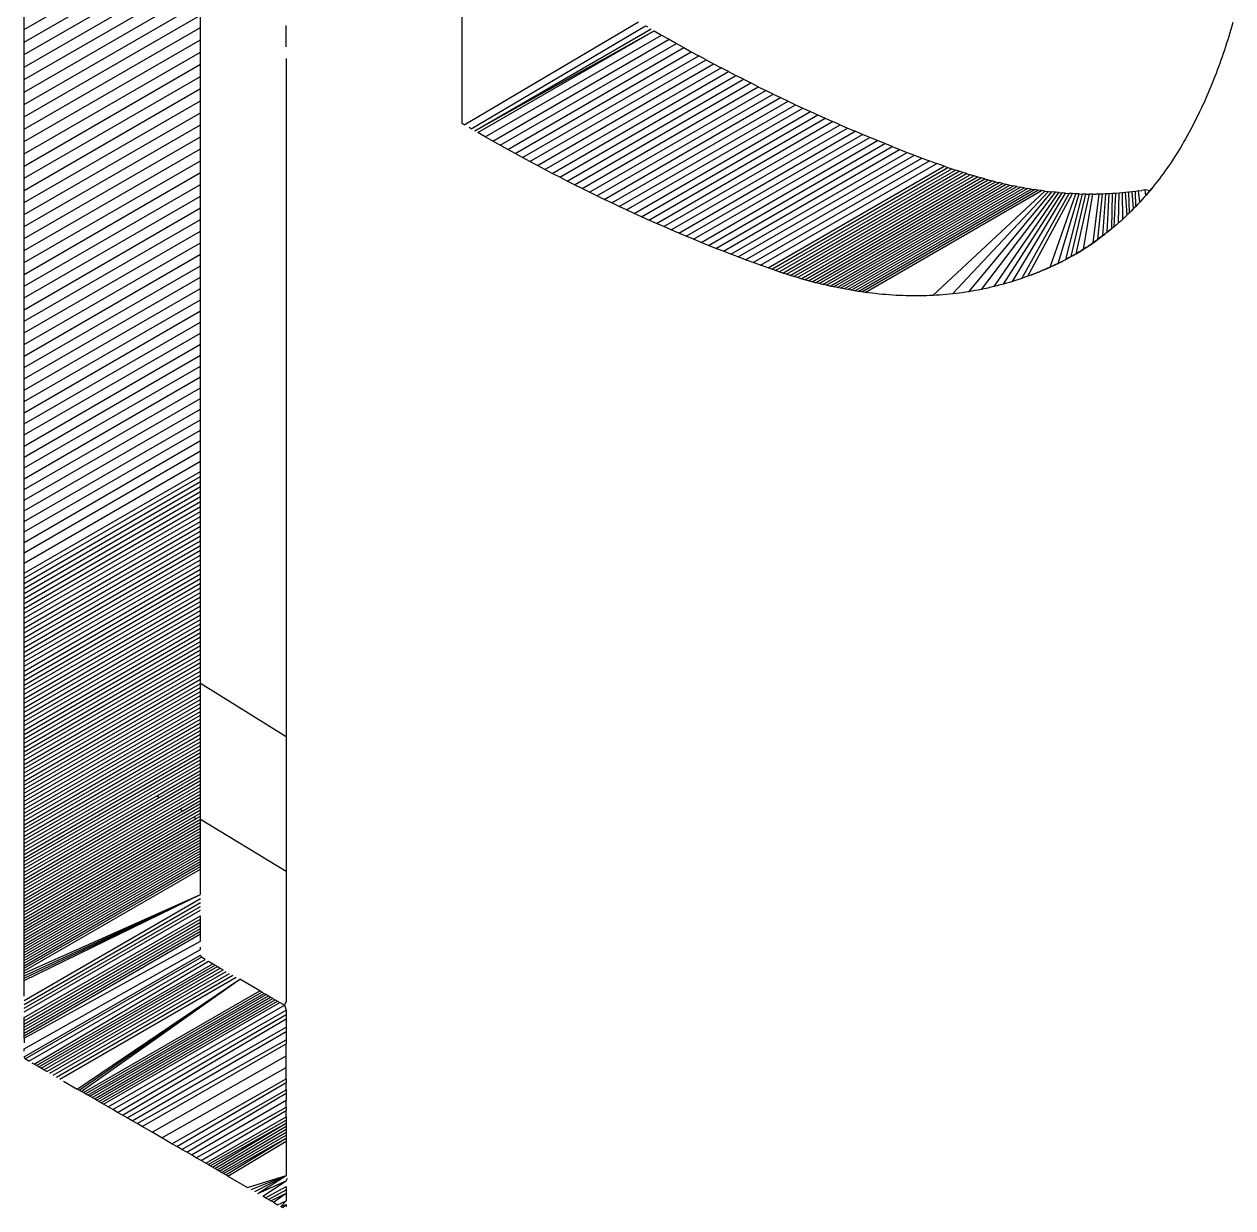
# Model space of a CAD drawing. Header units: millimetres. Extents: x 153 to 4750, y 92 to 3343.
# Drawn here: x 3663.98 to 3678.52, y 2594.38 to 2608.62 of the extents above; entities that cross this region are included whole.
import ezdxf

# ---------------------------------------------------------------- set-up
doc = ezdxf.new("R2010")
doc.units = ezdxf.units.MM

msp = doc.modelspace()

# ---------------------------------------------------------------- linework, layer by layer
for p, q in [((3669.249, 2607.427), (3669.249, 2610.806)), ((3663.976, 2608.559), (3666.098, 2609.784)), ((3663.976, 2608.408), (3666.098, 2609.633)), ((3663.976, 2608.257), (3666.098, 2609.482)), ((3663.976, 2608.107), (3666.098, 2609.332)), ((3663.976, 2607.957), (3666.098, 2609.181)), ((3663.976, 2607.807), (3666.098, 2609.032)), ((3663.976, 2607.657), (3666.098, 2608.882)), ((3663.976, 2607.508), (3666.098, 2608.733)), ((3663.976, 2608.559), (3663.976, 2608.711)), ((3666.098, 2608.585), (3666.098, 2608.733)), ((3663.976, 2607.36), (3666.098, 2608.585)), ((3663.976, 2608.408), (3663.976, 2608.559)), ((3666.098, 2608.436), (3666.098, 2608.585)), ((3667.128, 2608.353), (3667.128, 2608.609)), ((3669.272, 2607.414), (3671.37, 2608.652)), ((3669.357, 2607.365), (3671.454, 2608.604)), ((3669.398, 2607.341), (3671.52, 2608.566)), ((3669.398, 2607.341), (3671.558, 2608.544)), ((3669.436, 2607.319), (3671.558, 2608.544)), ((3671.454, 2608.604), (3671.478, 2608.59)), ((3671.558, 2608.544), (3671.647, 2608.492)), ((3678.498, 2608.559), (3678.485, 2608.518)), ((3678.51, 2608.601), (3678.498, 2608.559)), ((3678.522, 2608.643), (3678.51, 2608.601)), ((3663.976, 2607.212), (3666.098, 2608.436)), ((3663.976, 2608.257), (3663.976, 2608.408)), ((3666.098, 2608.289), (3666.098, 2608.436)), ((3669.526, 2607.268), (3671.647, 2608.492)), ((3669.615, 2607.217), (3671.737, 2608.442)), ((3671.647, 2608.492), (3671.737, 2608.442)), ((3671.737, 2608.442), (3671.826, 2608.391)), ((3678.447, 2608.394), (3678.434, 2608.353)), ((3678.46, 2608.435), (3678.447, 2608.394)), ((3678.473, 2608.476), (3678.46, 2608.435)), ((3678.485, 2608.518), (3678.473, 2608.476)), ((3663.976, 2607.064), (3666.098, 2608.289)), ((3663.976, 2608.107), (3663.976, 2608.257)), ((3666.098, 2608.141), (3666.098, 2608.289)), ((3669.705, 2607.167), (3671.826, 2608.391)), ((3669.795, 2607.117), (3671.916, 2608.342)), ((3669.884, 2607.067), (3672.005, 2608.292)), ((3671.826, 2608.391), (3671.916, 2608.342)), ((3671.916, 2608.342), (3672.005, 2608.292)), ((3672.005, 2608.292), (3672.095, 2608.243)), ((3678.407, 2608.272), (3678.393, 2608.232)), ((3678.42, 2608.313), (3678.407, 2608.272)), ((3678.434, 2608.353), (3678.42, 2608.313)), ((3663.976, 2606.917), (3666.098, 2608.141)), ((3663.976, 2607.957), (3663.976, 2608.107)), ((3666.098, 2607.994), (3666.098, 2608.141)), ((3667.128, 2608.212), (3667.128, 2600.048)), ((3669.974, 2607.019), (3672.095, 2608.243)), ((3670.063, 2606.97), (3672.184, 2608.195)), ((3670.153, 2606.923), (3672.274, 2608.147)), ((3672.184, 2608.195), (3672.095, 2608.243)), ((3672.184, 2608.195), (3672.274, 2608.147)), ((3672.274, 2608.147), (3672.363, 2608.1)), ((3678.35, 2608.111), (3678.335, 2608.072)), ((3678.364, 2608.151), (3678.35, 2608.111)), ((3678.379, 2608.191), (3678.364, 2608.151)), ((3678.393, 2608.232), (3678.379, 2608.191)), ((3663.976, 2606.77), (3666.098, 2607.994)), ((3663.976, 2607.807), (3663.976, 2607.957)), ((3666.098, 2607.848), (3666.098, 2607.994)), ((3670.242, 2606.875), (3672.363, 2608.1)), ((3670.332, 2606.828), (3672.453, 2608.053)), ((3670.421, 2606.782), (3672.542, 2608.007)), ((3670.511, 2606.736), (3672.632, 2607.961)), ((3672.453, 2608.053), (3672.363, 2608.1)), ((3672.453, 2608.053), (3672.542, 2608.007)), ((3672.632, 2607.961), (3672.542, 2608.007)), ((3672.632, 2607.961), (3672.722, 2607.916)), ((3678.305, 2607.993), (3678.289, 2607.953)), ((3678.32, 2608.032), (3678.305, 2607.993)), ((3678.335, 2608.072), (3678.32, 2608.032)), ((3663.976, 2606.623), (3666.098, 2607.848)), ((3666.098, 2607.702), (3666.098, 2607.848)), ((3670.6, 2606.691), (3672.722, 2607.916)), ((3670.69, 2606.646), (3672.811, 2607.871)), ((3670.779, 2606.602), (3672.901, 2607.827)), ((3672.811, 2607.871), (3672.722, 2607.916)), ((3672.811, 2607.871), (3672.901, 2607.827)), ((3672.99, 2607.783), (3672.901, 2607.827)), ((3678.242, 2607.837), (3678.225, 2607.798)), ((3678.258, 2607.875), (3678.242, 2607.837)), ((3678.274, 2607.914), (3678.258, 2607.875)), ((3678.289, 2607.953), (3678.274, 2607.914)), ((3663.976, 2607.657), (3663.976, 2607.807)), ((3663.976, 2606.477), (3666.098, 2607.702)), ((3666.098, 2607.557), (3666.098, 2607.702)), ((3670.869, 2606.558), (3672.99, 2607.783)), ((3670.958, 2606.515), (3673.08, 2607.74)), ((3671.048, 2606.472), (3673.169, 2607.697)), ((3672.99, 2607.783), (3673.08, 2607.74)), ((3673.08, 2607.74), (3673.169, 2607.697)), ((3673.169, 2607.697), (3673.259, 2607.655)), ((3678.175, 2607.683), (3678.158, 2607.645)), ((3678.192, 2607.721), (3678.175, 2607.683)), ((3678.209, 2607.76), (3678.192, 2607.721)), ((3678.225, 2607.798), (3678.209, 2607.76)), ((3663.976, 2607.508), (3663.976, 2607.657)), ((3663.976, 2606.332), (3666.098, 2607.557)), ((3666.098, 2607.412), (3666.098, 2607.557)), ((3671.137, 2606.43), (3673.259, 2607.655)), ((3671.227, 2606.388), (3673.348, 2607.613)), ((3671.316, 2606.347), (3673.438, 2607.572)), ((3671.406, 2606.306), (3673.527, 2607.531)), ((3673.259, 2607.655), (3673.348, 2607.613)), ((3673.348, 2607.613), (3673.438, 2607.572)), ((3673.438, 2607.572), (3673.527, 2607.531)), ((3673.527, 2607.531), (3673.617, 2607.491)), ((3678.105, 2607.533), (3678.086, 2607.496)), ((3678.122, 2607.57), (3678.105, 2607.533)), ((3678.14, 2607.608), (3678.122, 2607.57)), ((3678.158, 2607.645), (3678.14, 2607.608)), ((3663.976, 2607.36), (3663.976, 2607.508)), ((3663.976, 2606.187), (3666.098, 2607.412)), ((3666.098, 2607.267), (3666.098, 2607.412)), ((3669.272, 2607.414), (3669.249, 2607.427)), ((3669.357, 2607.365), (3669.332, 2607.379)), ((3671.495, 2606.266), (3673.617, 2607.491)), ((3671.585, 2606.226), (3673.706, 2607.451)), ((3671.674, 2606.187), (3673.796, 2607.412)), ((3673.617, 2607.491), (3673.706, 2607.451)), ((3673.796, 2607.412), (3673.706, 2607.451)), ((3673.796, 2607.412), (3673.885, 2607.373)), ((3678.031, 2607.387), (3678.012, 2607.351)), ((3678.05, 2607.423), (3678.031, 2607.387)), ((3678.068, 2607.459), (3678.05, 2607.423)), ((3678.086, 2607.496), (3678.068, 2607.459)), ((3663.976, 2607.212), (3663.976, 2607.36)), ((3663.976, 2606.043), (3666.098, 2607.267)), ((3666.098, 2607.124), (3666.098, 2607.267)), ((3669.526, 2607.268), (3669.436, 2607.319)), ((3669.615, 2607.217), (3669.526, 2607.268)), ((3671.764, 2606.148), (3673.885, 2607.373)), ((3671.854, 2606.11), (3673.975, 2607.335)), ((3671.943, 2606.072), (3674.064, 2607.297)), ((3672.033, 2606.035), (3674.154, 2607.26)), ((3673.885, 2607.373), (3673.975, 2607.335)), ((3674.064, 2607.297), (3673.975, 2607.335)), ((3674.154, 2607.26), (3674.064, 2607.297)), ((3674.244, 2607.223), (3674.154, 2607.26)), ((3677.954, 2607.246), (3677.934, 2607.212)), ((3677.974, 2607.281), (3677.954, 2607.246)), ((3677.993, 2607.316), (3677.974, 2607.281)), ((3678.012, 2607.351), (3677.993, 2607.316)), ((3663.976, 2607.064), (3663.976, 2607.212)), ((3663.976, 2605.899), (3666.098, 2607.124)), ((3666.098, 2606.98), (3666.098, 2607.124)), ((3669.705, 2607.167), (3669.615, 2607.217)), ((3669.795, 2607.117), (3669.705, 2607.167)), ((3669.884, 2607.067), (3669.795, 2607.117)), ((3672.122, 2605.998), (3674.244, 2607.223)), ((3672.212, 2605.962), (3674.333, 2607.187)), ((3672.301, 2605.926), (3674.423, 2607.151)), ((3672.391, 2605.891), (3674.512, 2607.116)), ((3674.333, 2607.187), (3674.244, 2607.223)), ((3674.423, 2607.151), (3674.333, 2607.187)), ((3674.423, 2607.151), (3674.512, 2607.116)), ((3674.512, 2607.116), (3674.602, 2607.081)), ((3677.874, 2607.111), (3677.854, 2607.078)), ((3677.894, 2607.144), (3677.874, 2607.111)), ((3677.915, 2607.178), (3677.894, 2607.144)), ((3677.934, 2607.212), (3677.915, 2607.178)), ((3663.976, 2606.917), (3663.976, 2607.064)), ((3663.976, 2605.756), (3666.098, 2606.98)), ((3666.098, 2606.838), (3666.098, 2606.98)), ((3669.974, 2607.019), (3669.884, 2607.067)), ((3670.063, 2606.97), (3669.974, 2607.019)), ((3670.153, 2606.923), (3670.063, 2606.97)), ((3672.48, 2605.856), (3674.602, 2607.081)), ((3672.57, 2605.822), (3674.691, 2607.047)), ((3672.659, 2605.788), (3674.781, 2607.013)), ((3672.749, 2605.755), (3674.87, 2606.98)), ((3672.839, 2605.722), (3674.96, 2606.947)), ((3674.602, 2607.081), (3674.691, 2607.047)), ((3674.691, 2607.047), (3674.781, 2607.013)), ((3674.781, 2607.013), (3674.87, 2606.98)), ((3674.87, 2606.98), (3674.96, 2606.947)), ((3675.049, 2606.915), (3674.96, 2606.947)), ((3677.77, 2606.948), (3677.748, 2606.917)), ((3677.791, 2606.98), (3677.77, 2606.948)), ((3677.812, 2607.012), (3677.791, 2606.98)), ((3677.833, 2607.045), (3677.812, 2607.012)), ((3677.854, 2607.078), (3677.833, 2607.045)), ((3663.976, 2606.77), (3663.976, 2606.917)), ((3663.976, 2605.613), (3666.098, 2606.838)), ((3666.098, 2606.695), (3666.098, 2606.838)), ((3670.242, 2606.875), (3670.153, 2606.923)), ((3670.332, 2606.828), (3670.242, 2606.875)), ((3670.421, 2606.782), (3670.332, 2606.828)), ((3672.928, 2605.69), (3675.049, 2606.915)), ((3672.973, 2605.674), (3675.094, 2606.899)), ((3673.017, 2605.659), (3675.139, 2606.883)), ((3673.062, 2605.643), (3675.183, 2606.868)), ((3673.106, 2605.629), (3675.228, 2606.853)), ((3673.151, 2605.614), (3675.272, 2606.839)), ((3673.195, 2605.6), (3675.316, 2606.825)), ((3673.239, 2605.587), (3675.36, 2606.812)), ((3673.283, 2605.574), (3675.404, 2606.798)), ((3675.049, 2606.915), (3675.094, 2606.899)), ((3675.094, 2606.899), (3675.139, 2606.883)), ((3675.139, 2606.883), (3675.183, 2606.868)), ((3675.228, 2606.853), (3675.183, 2606.868)), ((3675.272, 2606.839), (3675.228, 2606.853)), ((3675.316, 2606.825), (3675.272, 2606.839)), ((3675.316, 2606.825), (3675.36, 2606.812)), ((3675.404, 2606.798), (3675.36, 2606.812)), ((3675.448, 2606.786), (3675.404, 2606.798)), ((3677.66, 2606.794), (3677.638, 2606.764)), ((3677.683, 2606.824), (3677.66, 2606.794)), ((3677.705, 2606.855), (3677.683, 2606.824)), ((3677.727, 2606.886), (3677.705, 2606.855)), ((3677.748, 2606.917), (3677.727, 2606.886)), ((3663.976, 2606.623), (3663.976, 2606.77)), ((3663.976, 2605.471), (3666.098, 2606.695)), ((3666.098, 2606.554), (3666.098, 2606.695)), ((3670.511, 2606.736), (3670.421, 2606.782)), ((3670.6, 2606.691), (3670.511, 2606.736)), ((3670.69, 2606.646), (3670.6, 2606.691)), ((3673.327, 2605.561), (3675.448, 2606.786)), ((3673.371, 2605.548), (3675.492, 2606.773)), ((3673.414, 2605.536), (3675.536, 2606.761)), ((3673.458, 2605.525), (3675.579, 2606.75)), ((3673.501, 2605.513), (3675.623, 2606.738)), ((3673.545, 2605.503), (3675.666, 2606.727)), ((3673.588, 2605.492), (3675.709, 2606.717)), ((3673.631, 2605.482), (3675.752, 2606.707)), ((3673.674, 2605.472), (3675.795, 2606.697)), ((3673.717, 2605.463), (3675.838, 2606.688)), ((3673.76, 2605.454), (3675.881, 2606.679)), ((3673.802, 2605.445), (3675.924, 2606.67)), ((3673.845, 2605.437), (3675.966, 2606.662)), ((3673.887, 2605.429), (3676.009, 2606.654)), ((3675.448, 2606.786), (3675.492, 2606.773)), ((3675.536, 2606.761), (3675.492, 2606.773)), ((3675.536, 2606.761), (3675.579, 2606.75)), ((3675.579, 2606.75), (3675.623, 2606.738)), ((3675.666, 2606.727), (3675.623, 2606.738)), ((3675.666, 2606.727), (3675.709, 2606.717)), ((3675.752, 2606.707), (3675.709, 2606.717)), ((3675.752, 2606.707), (3675.795, 2606.697)), ((3675.795, 2606.697), (3675.838, 2606.688)), ((3675.838, 2606.688), (3675.881, 2606.679)), ((3675.924, 2606.67), (3675.881, 2606.679)), ((3675.924, 2606.67), (3675.966, 2606.662)), ((3676.009, 2606.654), (3675.966, 2606.662)), ((3676.009, 2606.654), (3676.051, 2606.647)), ((3677.499, 2606.591), (3677.546, 2606.647)), ((3677.546, 2606.647), (3677.522, 2606.619)), ((3677.569, 2606.676), (3677.546, 2606.647)), ((3677.592, 2606.705), (3677.569, 2606.676)), ((3677.615, 2606.734), (3677.592, 2606.705)), ((3677.638, 2606.764), (3677.615, 2606.734)), ((3663.976, 2606.477), (3663.976, 2606.623)), ((3663.976, 2605.329), (3666.098, 2606.554)), ((3666.098, 2606.413), (3666.098, 2606.554)), ((3670.779, 2606.602), (3670.69, 2606.646)), ((3670.869, 2606.558), (3670.779, 2606.602)), ((3670.958, 2606.515), (3670.869, 2606.558)), ((3671.048, 2606.472), (3670.958, 2606.515)), ((3673.93, 2605.422), (3676.051, 2606.647)), ((3673.972, 2605.415), (3676.093, 2606.64)), ((3674.014, 2605.408), (3676.135, 2606.633)), ((3674.056, 2605.402), (3676.177, 2606.627)), ((3674.098, 2605.396), (3676.219, 2606.621)), ((3674.913, 2605.359), (3676.261, 2606.615)), ((3675.149, 2605.378), (3676.303, 2606.61)), ((3675.343, 2605.404), (3676.344, 2606.605)), ((3675.496, 2605.432), (3676.386, 2606.601)), ((3675.648, 2605.466), (3676.427, 2606.597)), ((3675.76, 2605.495), (3676.468, 2606.594)), ((3675.872, 2605.528), (3676.51, 2606.59)), ((3675.982, 2605.565), (3676.551, 2606.587)), ((3676.093, 2606.64), (3676.051, 2606.647)), ((3676.055, 2605.591), (3676.592, 2606.585)), ((3676.093, 2606.64), (3676.135, 2606.633)), ((3676.177, 2606.627), (3676.135, 2606.633)), ((3676.219, 2606.621), (3676.177, 2606.627)), ((3676.261, 2606.615), (3676.219, 2606.621)), ((3676.261, 2606.615), (3676.303, 2606.61)), ((3676.303, 2606.61), (3676.344, 2606.605)), ((3676.324, 2605.7), (3676.632, 2606.583)), ((3676.386, 2606.601), (3676.344, 2606.605)), ((3676.427, 2606.597), (3676.386, 2606.601)), ((3676.42, 2605.745), (3676.673, 2606.581)), ((3676.427, 2606.597), (3676.468, 2606.594)), ((3676.51, 2606.59), (3676.468, 2606.594)), ((3676.51, 2606.59), (3676.551, 2606.587)), ((3676.514, 2605.793), (3676.714, 2606.58)), ((3676.592, 2606.585), (3676.551, 2606.587)), ((3676.575, 2605.827), (3676.754, 2606.579)), ((3676.632, 2606.583), (3676.592, 2606.585)), ((3676.673, 2606.581), (3676.632, 2606.583)), ((3676.636, 2605.862), (3676.795, 2606.579)), ((3676.673, 2606.581), (3676.714, 2606.58)), ((3676.754, 2606.579), (3676.714, 2606.58)), ((3676.725, 2605.916), (3676.835, 2606.578)), ((3676.754, 2606.579), (3676.795, 2606.579)), ((3676.835, 2606.578), (3676.795, 2606.579)), ((3676.835, 2606.578), (3676.875, 2606.579)), ((3676.842, 2605.993), (3676.915, 2606.579)), ((3676.915, 2606.579), (3676.875, 2606.579)), ((3676.899, 2606.034), (3676.955, 2606.58)), ((3676.955, 2606.58), (3676.915, 2606.579)), ((3676.995, 2606.582), (3676.955, 2606.58)), ((3676.956, 2606.076), (3676.995, 2606.582)), ((3677.035, 2606.584), (3676.995, 2606.582)), ((3677.011, 2606.119), (3677.035, 2606.584)), ((3677.074, 2606.586), (3677.035, 2606.584)), ((3677.066, 2606.163), (3677.074, 2606.586)), ((3677.114, 2606.588), (3677.074, 2606.586)), ((3677.093, 2606.186), (3677.114, 2606.588)), ((3677.153, 2606.591), (3677.114, 2606.588)), ((3677.146, 2606.232), (3677.153, 2606.591)), ((3677.193, 2606.595), (3677.153, 2606.591)), ((3677.232, 2606.598), (3677.193, 2606.595)), ((3677.199, 2606.279), (3677.193, 2606.595)), ((3677.271, 2606.602), (3677.232, 2606.598)), ((3677.251, 2606.328), (3677.232, 2606.598)), ((3677.31, 2606.607), (3677.271, 2606.602)), ((3677.277, 2606.353), (3677.271, 2606.602)), ((3677.349, 2606.612), (3677.31, 2606.607)), ((3677.327, 2606.404), (3677.31, 2606.607)), ((3677.387, 2606.617), (3677.349, 2606.612)), ((3677.353, 2606.429), (3677.349, 2606.612)), ((3677.377, 2606.456), (3677.427, 2606.509)), ((3677.387, 2606.617), (3677.426, 2606.623)), ((3677.402, 2606.482), (3677.387, 2606.617)), ((3677.427, 2606.509), (3677.402, 2606.482)), ((3677.465, 2606.629), (3677.426, 2606.623)), ((3677.427, 2606.509), (3677.475, 2606.563)), ((3677.451, 2606.536), (3677.427, 2606.509)), ((3677.451, 2606.536), (3677.499, 2606.591)), ((3677.475, 2606.563), (3677.451, 2606.536)), ((3677.522, 2606.619), (3677.465, 2606.629)), ((3677.475, 2606.563), (3677.465, 2606.629)), ((3677.475, 2606.563), (3677.522, 2606.619)), ((3677.499, 2606.591), (3677.475, 2606.563)), ((3677.522, 2606.619), (3677.499, 2606.591)), ((3663.976, 2606.332), (3663.976, 2606.477)), ((3663.976, 2605.188), (3666.098, 2606.413)), ((3666.098, 2606.273), (3666.098, 2606.413)), ((3671.137, 2606.43), (3671.048, 2606.472)), ((3671.227, 2606.388), (3671.137, 2606.43)), ((3671.316, 2606.347), (3671.227, 2606.388)), ((3677.277, 2606.353), (3677.327, 2606.404)), ((3677.302, 2606.378), (3677.277, 2606.353)), ((3677.327, 2606.404), (3677.302, 2606.378)), ((3677.353, 2606.429), (3677.327, 2606.404)), ((3677.353, 2606.429), (3677.402, 2606.482)), ((3677.377, 2606.456), (3677.353, 2606.429)), ((3677.402, 2606.482), (3677.377, 2606.456)), ((3663.976, 2606.187), (3663.976, 2606.332)), ((3663.976, 2605.048), (3666.098, 2606.273)), ((3666.098, 2606.133), (3666.098, 2606.273)), ((3671.406, 2606.306), (3671.316, 2606.347)), ((3671.495, 2606.266), (3671.406, 2606.306)), ((3671.585, 2606.226), (3671.495, 2606.266)), ((3671.674, 2606.187), (3671.585, 2606.226)), ((3677.093, 2606.186), (3677.146, 2606.232)), ((3677.146, 2606.232), (3677.12, 2606.209)), ((3677.173, 2606.255), (3677.146, 2606.232)), ((3677.173, 2606.255), (3677.225, 2606.304)), ((3677.199, 2606.279), (3677.173, 2606.255)), ((3677.225, 2606.304), (3677.199, 2606.279)), ((3677.251, 2606.328), (3677.225, 2606.304)), ((3677.277, 2606.353), (3677.251, 2606.328)), ((3663.976, 2606.043), (3663.976, 2606.187)), ((3663.976, 2604.908), (3666.098, 2606.133)), ((3666.098, 2605.994), (3666.098, 2606.133)), ((3671.764, 2606.148), (3671.674, 2606.187)), ((3671.854, 2606.11), (3671.764, 2606.148)), ((3671.943, 2606.072), (3671.854, 2606.11)), ((3672.033, 2606.035), (3671.943, 2606.072)), ((3676.927, 2606.055), (3676.983, 2606.097)), ((3676.956, 2606.076), (3676.927, 2606.055)), ((3676.983, 2606.097), (3676.956, 2606.076)), ((3677.011, 2606.119), (3676.983, 2606.097)), ((3677.011, 2606.119), (3677.066, 2606.163)), ((3677.039, 2606.141), (3677.011, 2606.119)), ((3677.066, 2606.163), (3677.039, 2606.141)), ((3677.093, 2606.186), (3677.066, 2606.163)), ((3677.12, 2606.209), (3677.093, 2606.186)), ((3663.976, 2605.899), (3663.976, 2606.043)), ((3663.976, 2604.769), (3666.098, 2605.994)), ((3666.098, 2605.855), (3666.098, 2605.994)), ((3672.122, 2605.998), (3672.033, 2606.035)), ((3672.212, 2605.962), (3672.122, 2605.998)), ((3672.301, 2605.926), (3672.212, 2605.962)), ((3672.391, 2605.891), (3672.301, 2605.926)), ((3676.696, 2605.898), (3676.755, 2605.935)), ((3676.755, 2605.935), (3676.725, 2605.916)), ((3676.755, 2605.935), (3676.813, 2605.974)), ((3676.784, 2605.954), (3676.755, 2605.935)), ((3676.813, 2605.974), (3676.784, 2605.954)), ((3676.813, 2605.974), (3676.871, 2606.013)), ((3676.842, 2605.993), (3676.813, 2605.974)), ((3676.871, 2606.013), (3676.842, 2605.993)), ((3676.871, 2606.013), (3676.927, 2606.055)), ((3676.899, 2606.034), (3676.871, 2606.013)), ((3676.927, 2606.055), (3676.899, 2606.034)), ((3663.976, 2605.756), (3663.976, 2605.899)), ((3663.976, 2604.63), (3666.098, 2605.855)), ((3666.098, 2605.717), (3666.098, 2605.855)), ((3672.48, 2605.856), (3672.391, 2605.891)), ((3672.57, 2605.822), (3672.48, 2605.856)), ((3672.659, 2605.788), (3672.57, 2605.822)), ((3672.749, 2605.755), (3672.659, 2605.788)), ((3676.451, 2605.761), (3676.514, 2605.793)), ((3676.483, 2605.777), (3676.451, 2605.761)), ((3676.514, 2605.793), (3676.483, 2605.777)), ((3676.514, 2605.793), (3676.575, 2605.827)), ((3676.545, 2605.81), (3676.514, 2605.793)), ((3676.545, 2605.81), (3676.606, 2605.844)), ((3676.575, 2605.827), (3676.545, 2605.81)), ((3676.575, 2605.827), (3676.636, 2605.862)), ((3676.606, 2605.844), (3676.575, 2605.827)), ((3676.606, 2605.844), (3676.666, 2605.879)), ((3676.636, 2605.862), (3676.606, 2605.844)), ((3676.636, 2605.862), (3676.696, 2605.898)), ((3676.666, 2605.879), (3676.636, 2605.862)), ((3676.696, 2605.898), (3676.666, 2605.879)), ((3676.725, 2605.916), (3676.696, 2605.898)), ((3663.976, 2605.613), (3663.976, 2605.756)), ((3663.976, 2604.493), (3666.098, 2605.717)), ((3666.098, 2605.58), (3666.098, 2605.717)), ((3672.839, 2605.722), (3672.749, 2605.755)), ((3672.928, 2605.69), (3672.839, 2605.722)), ((3672.973, 2605.674), (3672.928, 2605.69)), ((3673.017, 2605.659), (3672.973, 2605.674)), ((3673.062, 2605.643), (3673.017, 2605.659)), ((3673.106, 2605.629), (3673.062, 2605.643)), ((3676.091, 2605.605), (3676.161, 2605.632)), ((3676.128, 2605.619), (3676.194, 2605.645)), ((3676.128, 2605.619), (3676.161, 2605.632)), ((3676.161, 2605.632), (3676.227, 2605.658)), ((3676.194, 2605.645), (3676.161, 2605.632)), ((3676.227, 2605.658), (3676.194, 2605.645)), ((3676.227, 2605.658), (3676.292, 2605.686)), ((3676.26, 2605.672), (3676.227, 2605.658)), ((3676.26, 2605.672), (3676.324, 2605.7)), ((3676.292, 2605.686), (3676.26, 2605.672)), ((3676.324, 2605.7), (3676.292, 2605.686)), ((3676.356, 2605.715), (3676.324, 2605.7)), ((3676.356, 2605.715), (3676.42, 2605.745)), ((3676.388, 2605.73), (3676.356, 2605.715)), ((3676.388, 2605.73), (3676.451, 2605.761)), ((3676.42, 2605.745), (3676.388, 2605.73)), ((3676.451, 2605.761), (3676.42, 2605.745)), ((3663.976, 2605.471), (3663.976, 2605.613)), ((3663.976, 2604.356), (3666.098, 2605.58)), ((3666.098, 2605.444), (3666.098, 2605.58)), ((3673.151, 2605.614), (3673.106, 2605.629)), ((3673.195, 2605.6), (3673.151, 2605.614)), ((3673.239, 2605.587), (3673.195, 2605.6)), ((3673.283, 2605.574), (3673.239, 2605.587)), ((3673.327, 2605.561), (3673.283, 2605.574)), ((3673.371, 2605.548), (3673.327, 2605.561)), ((3673.414, 2605.536), (3673.371, 2605.548)), ((3673.458, 2605.525), (3673.414, 2605.536)), ((3673.501, 2605.513), (3673.458, 2605.525)), ((3673.545, 2605.503), (3673.501, 2605.513)), ((3673.588, 2605.492), (3673.545, 2605.503)), ((3673.631, 2605.482), (3673.588, 2605.492)), ((3675.723, 2605.485), (3675.685, 2605.475)), ((3675.76, 2605.495), (3675.723, 2605.485)), ((3675.797, 2605.506), (3675.76, 2605.495)), ((3675.835, 2605.517), (3675.797, 2605.506)), ((3675.872, 2605.528), (3675.835, 2605.517)), ((3675.908, 2605.54), (3675.872, 2605.528)), ((3675.945, 2605.552), (3675.908, 2605.54)), ((3675.982, 2605.565), (3675.945, 2605.552)), ((3676.019, 2605.578), (3675.982, 2605.565)), ((3676.055, 2605.591), (3676.019, 2605.578)), ((3676.091, 2605.605), (3676.055, 2605.591)), ((3676.128, 2605.619), (3676.091, 2605.605)), ((3663.976, 2605.329), (3663.976, 2605.471)), ((3663.976, 2604.219), (3666.098, 2605.444)), ((3666.098, 2605.308), (3666.098, 2605.444)), ((3673.674, 2605.472), (3673.631, 2605.482)), ((3673.717, 2605.463), (3673.674, 2605.472)), ((3673.76, 2605.454), (3673.717, 2605.463)), ((3673.802, 2605.445), (3673.76, 2605.454)), ((3673.845, 2605.437), (3673.802, 2605.445)), ((3673.887, 2605.429), (3673.845, 2605.437)), ((3673.93, 2605.422), (3673.887, 2605.429)), ((3673.972, 2605.415), (3673.93, 2605.422)), ((3674.014, 2605.408), (3673.972, 2605.415)), ((3674.056, 2605.402), (3674.014, 2605.408)), ((3674.098, 2605.396), (3674.056, 2605.402)), ((3674.14, 2605.391), (3674.098, 2605.396)), ((3674.181, 2605.385), (3674.14, 2605.391)), ((3674.223, 2605.381), (3674.181, 2605.385)), ((3674.264, 2605.376), (3674.223, 2605.381)), ((3674.306, 2605.372), (3674.264, 2605.376)), ((3674.347, 2605.369), (3674.306, 2605.372)), ((3674.388, 2605.366), (3674.347, 2605.369)), ((3674.429, 2605.363), (3674.388, 2605.366)), ((3674.47, 2605.36), (3674.429, 2605.363)), ((3674.511, 2605.358), (3674.47, 2605.36)), ((3674.552, 2605.357), (3674.511, 2605.358)), ((3674.592, 2605.355), (3674.552, 2605.357)), ((3674.633, 2605.354), (3674.592, 2605.355)), ((3674.673, 2605.354), (3674.633, 2605.354)), ((3674.714, 2605.354), (3674.673, 2605.354)), ((3674.754, 2605.354), (3674.714, 2605.354)), ((3674.794, 2605.355), (3674.754, 2605.354)), ((3674.834, 2605.356), (3674.794, 2605.355)), ((3674.874, 2605.357), (3674.834, 2605.356)), ((3674.913, 2605.359), (3674.874, 2605.357)), ((3674.953, 2605.361), (3674.913, 2605.359)), ((3674.992, 2605.364), (3674.953, 2605.361)), ((3675.032, 2605.366), (3674.992, 2605.364)), ((3675.071, 2605.37), (3675.032, 2605.366)), ((3675.11, 2605.374), (3675.071, 2605.37)), ((3675.149, 2605.378), (3675.11, 2605.374)), ((3675.188, 2605.382), (3675.149, 2605.378)), ((3675.227, 2605.387), (3675.188, 2605.382)), ((3675.266, 2605.392), (3675.227, 2605.387)), ((3675.305, 2605.398), (3675.266, 2605.392)), ((3675.343, 2605.404), (3675.305, 2605.398)), ((3675.382, 2605.41), (3675.343, 2605.404)), ((3675.42, 2605.417), (3675.382, 2605.41)), ((3675.458, 2605.424), (3675.42, 2605.417)), ((3675.496, 2605.432), (3675.458, 2605.424)), ((3675.534, 2605.44), (3675.496, 2605.432)), ((3675.572, 2605.448), (3675.534, 2605.44)), ((3675.61, 2605.457), (3675.572, 2605.448)), ((3675.648, 2605.466), (3675.61, 2605.457)), ((3675.685, 2605.475), (3675.648, 2605.466)), ((3663.976, 2605.188), (3663.976, 2605.329)), ((3663.976, 2604.083), (3666.098, 2605.308)), ((3666.098, 2605.173), (3666.098, 2605.308)), ((3663.976, 2605.048), (3663.976, 2605.188)), ((3663.976, 2603.948), (3666.098, 2605.173)), ((3663.976, 2604.908), (3663.976, 2605.048)), ((3666.098, 2605.039), (3666.098, 2605.173)), ((3663.976, 2603.814), (3666.098, 2605.039)), ((3663.976, 2604.769), (3663.976, 2604.908)), ((3663.976, 2603.68), (3666.098, 2604.905)), ((3666.098, 2604.905), (3666.098, 2605.039)), ((3666.098, 2604.772), (3666.098, 2604.905)), ((3663.976, 2603.547), (3666.098, 2604.772)), ((3663.976, 2604.63), (3663.976, 2604.769)), ((3666.098, 2604.64), (3666.098, 2604.772)), ((3663.976, 2603.415), (3666.098, 2604.64)), ((3663.976, 2604.493), (3663.976, 2604.63)), ((3666.098, 2604.509), (3666.098, 2604.64)), ((3663.976, 2603.284), (3666.098, 2604.509)), ((3663.976, 2604.356), (3663.976, 2604.493)), ((3666.098, 2604.378), (3666.098, 2604.509)), ((3663.976, 2603.154), (3666.098, 2604.378)), ((3663.976, 2604.219), (3663.976, 2604.356)), ((3666.098, 2604.249), (3666.098, 2604.378)), ((3663.976, 2603.024), (3666.098, 2604.249)), ((3663.976, 2604.083), (3663.976, 2604.219)), ((3666.098, 2604.12), (3666.098, 2604.249)), ((3663.976, 2602.895), (3666.098, 2604.12)), ((3663.976, 2603.948), (3663.976, 2604.083)), ((3666.098, 2603.992), (3666.098, 2604.12)), ((3663.976, 2602.767), (3666.098, 2603.992)), ((3663.976, 2603.814), (3663.976, 2603.948)), ((3666.098, 2603.864), (3666.098, 2603.992)), ((3663.976, 2602.64), (3666.098, 2603.864)), ((3663.976, 2603.68), (3663.976, 2603.814)), ((3666.098, 2603.738), (3666.098, 2603.864)), ((3663.976, 2602.513), (3666.098, 2603.738)), ((3663.976, 2603.547), (3663.976, 2603.68)), ((3663.976, 2602.388), (3666.098, 2603.612)), ((3666.098, 2603.612), (3666.098, 2603.738)), ((3666.098, 2603.488), (3666.098, 2603.612)), ((3663.976, 2603.415), (3663.976, 2603.547)), ((3663.976, 2602.263), (3666.098, 2603.488)), ((3666.098, 2603.364), (3666.098, 2603.488)), ((3663.976, 2603.284), (3663.976, 2603.415)), ((3663.976, 2602.139), (3666.098, 2603.364)), ((3666.098, 2603.241), (3666.098, 2603.364)), ((3663.976, 2603.154), (3663.976, 2603.284)), ((3663.976, 2602.016), (3666.098, 2603.241)), ((3663.976, 2601.955), (3666.098, 2603.18)), ((3666.098, 2603.18), (3666.098, 2603.241)), ((3666.098, 2603.119), (3666.098, 2603.18)), ((3663.976, 2603.024), (3663.976, 2603.154)), ((3663.976, 2601.894), (3666.098, 2603.119)), ((3663.976, 2601.834), (3666.098, 2603.058)), ((3663.976, 2602.895), (3663.976, 2603.024)), ((3666.098, 2603.058), (3666.098, 2603.119)), ((3666.098, 2602.998), (3666.098, 2603.058)), ((3663.976, 2601.773), (3666.098, 2602.998)), ((3663.976, 2601.713), (3666.098, 2602.938)), ((3663.976, 2602.767), (3663.976, 2602.895)), ((3663.976, 2601.653), (3666.098, 2602.878)), ((3666.098, 2602.938), (3666.098, 2602.998)), ((3666.098, 2602.878), (3666.098, 2602.938)), ((3666.098, 2602.818), (3666.098, 2602.878)), ((3663.976, 2601.593), (3666.098, 2602.818)), ((3663.976, 2602.64), (3663.976, 2602.767)), ((3663.976, 2601.534), (3666.098, 2602.759)), ((3666.098, 2602.759), (3666.098, 2602.818)), ((3666.098, 2602.699), (3666.098, 2602.759)), ((3663.976, 2601.475), (3666.098, 2602.699)), ((3663.976, 2602.513), (3663.976, 2602.64)), ((3663.976, 2601.416), (3666.098, 2602.64)), ((3663.976, 2601.357), (3666.098, 2602.582)), ((3666.098, 2602.64), (3666.098, 2602.699)), ((3666.098, 2602.582), (3666.098, 2602.64)), ((3666.098, 2602.523), (3666.098, 2602.582)), ((3663.976, 2601.298), (3666.098, 2602.523)), ((3663.976, 2602.388), (3663.976, 2602.513)), ((3663.976, 2601.24), (3666.098, 2602.465)), ((3666.098, 2602.465), (3666.098, 2602.523)), ((3666.098, 2602.407), (3666.098, 2602.465)), ((3663.976, 2601.182), (3666.098, 2602.407)), ((3663.976, 2602.263), (3663.976, 2602.388)), ((3663.976, 2601.124), (3666.098, 2602.349)), ((3663.976, 2601.067), (3666.098, 2602.292)), ((3666.098, 2602.349), (3666.098, 2602.407)), ((3666.098, 2602.292), (3666.098, 2602.349)), ((3666.098, 2602.234), (3666.098, 2602.292)), ((3663.976, 2602.139), (3663.976, 2602.263)), ((3663.976, 2601.01), (3666.098, 2602.234)), ((3663.976, 2600.952), (3666.098, 2602.177)), ((3663.976, 2602.016), (3663.976, 2602.139)), ((3666.098, 2602.177), (3666.098, 2602.234)), ((3666.098, 2602.12), (3666.098, 2602.177)), ((3663.976, 2600.896), (3666.098, 2602.12)), ((3663.976, 2600.839), (3666.098, 2602.064)), ((3663.976, 2601.955), (3663.976, 2602.016)), ((3663.976, 2600.783), (3666.098, 2602.008)), ((3666.098, 2602.064), (3666.098, 2602.12)), ((3666.098, 2602.008), (3666.098, 2602.064)), ((3666.098, 2601.952), (3666.098, 2602.008)), ((3663.976, 2601.894), (3663.976, 2601.955)), ((3663.976, 2600.727), (3666.098, 2601.952)), ((3663.976, 2600.671), (3666.098, 2601.896)), ((3663.976, 2601.834), (3663.976, 2601.894)), ((3666.098, 2601.896), (3666.098, 2601.952)), ((3666.098, 2601.841), (3666.098, 2601.896)), ((3663.976, 2600.616), (3666.098, 2601.841)), ((3663.976, 2601.773), (3663.976, 2601.834)), ((3663.976, 2600.561), (3666.098, 2601.785)), ((3663.976, 2601.713), (3663.976, 2601.773)), ((3663.976, 2600.506), (3666.098, 2601.731)), ((3663.976, 2601.653), (3663.976, 2601.713)), ((3666.098, 2601.785), (3666.098, 2601.841)), ((3666.098, 2601.731), (3666.098, 2601.785)), ((3666.098, 2601.676), (3666.098, 2601.731)), ((3663.976, 2600.451), (3666.098, 2601.676)), ((3663.976, 2601.593), (3663.976, 2601.653)), ((3663.976, 2600.397), (3666.098, 2601.622)), ((3663.976, 2601.534), (3663.976, 2601.593)), ((3663.976, 2600.343), (3666.098, 2601.567)), ((3666.098, 2601.622), (3666.098, 2601.676)), ((3666.098, 2601.567), (3666.098, 2601.622)), ((3666.098, 2601.514), (3666.098, 2601.567)), ((3663.976, 2601.475), (3663.976, 2601.534)), ((3663.976, 2600.289), (3666.098, 2601.514)), ((3663.976, 2601.416), (3663.976, 2601.475)), ((3663.976, 2600.235), (3666.098, 2601.46)), ((3663.976, 2601.357), (3663.976, 2601.416)), ((3666.098, 2601.46), (3666.098, 2601.514)), ((3666.098, 2601.407), (3666.098, 2601.46)), ((3663.976, 2600.182), (3666.098, 2601.407)), ((3663.976, 2601.298), (3663.976, 2601.357)), ((3663.976, 2600.129), (3666.098, 2601.354)), ((3663.976, 2600.076), (3666.098, 2601.301)), ((3663.976, 2601.24), (3663.976, 2601.298)), ((3666.098, 2601.354), (3666.098, 2601.407)), ((3666.098, 2601.301), (3666.098, 2601.354)), ((3666.098, 2601.249), (3666.098, 2601.301)), ((3663.976, 2600.024), (3666.098, 2601.249)), ((3663.976, 2601.182), (3663.976, 2601.24)), ((3663.976, 2599.972), (3666.098, 2601.196)), ((3663.976, 2601.124), (3663.976, 2601.182)), ((3663.976, 2599.92), (3666.098, 2601.145)), ((3663.976, 2601.067), (3663.976, 2601.124)), ((3666.098, 2601.196), (3666.098, 2601.249)), ((3666.098, 2601.145), (3666.098, 2601.196)), ((3666.098, 2601.093), (3666.098, 2601.145)), ((3663.976, 2599.868), (3666.098, 2601.093)), ((3663.976, 2601.01), (3663.976, 2601.067)), ((3663.976, 2599.817), (3666.098, 2601.042)), ((3663.976, 2600.952), (3663.976, 2601.01)), ((3663.976, 2599.766), (3666.098, 2600.991)), ((3666.098, 2601.042), (3666.098, 2601.093)), ((3666.098, 2600.991), (3666.098, 2601.042)), ((3666.098, 2600.94), (3666.098, 2600.991)), ((3663.976, 2600.896), (3663.976, 2600.952)), ((3663.976, 2599.715), (3666.098, 2600.94)), ((3663.976, 2600.839), (3663.976, 2600.896)), ((3663.976, 2599.665), (3666.098, 2600.889)), ((3663.976, 2600.783), (3663.976, 2600.839)), ((3663.976, 2599.615), (3666.098, 2600.839)), ((3666.098, 2600.889), (3666.098, 2600.94)), ((3666.098, 2600.839), (3666.098, 2600.889)), ((3666.098, 2600.789), (3666.098, 2600.839)), ((3663.976, 2599.565), (3666.098, 2600.789)), ((3663.976, 2600.727), (3663.976, 2600.783)), ((3663.976, 2599.515), (3666.098, 2600.74)), ((3663.976, 2600.671), (3663.976, 2600.727)), ((3663.976, 2599.466), (3666.098, 2600.691)), ((3666.098, 2600.74), (3666.098, 2600.789)), ((3666.098, 2600.691), (3666.098, 2600.74)), ((3666.098, 2600.642), (3666.098, 2600.691)), ((3667.128, 2600.048), (3666.098, 2600.691)), ((3663.976, 2600.616), (3663.976, 2600.671)), ((3663.976, 2599.417), (3666.098, 2600.642)), ((3663.976, 2600.561), (3663.976, 2600.616)), ((3663.976, 2599.368), (3666.098, 2600.593)), ((3663.976, 2600.506), (3663.976, 2600.561)), ((3663.976, 2599.32), (3666.098, 2600.545)), ((3666.098, 2600.593), (3666.098, 2600.642)), ((3666.098, 2600.545), (3666.098, 2600.593)), ((3666.098, 2600.497), (3666.098, 2600.545)), ((3663.976, 2600.451), (3663.976, 2600.506)), ((3663.976, 2599.272), (3666.098, 2600.497)), ((3663.976, 2600.397), (3663.976, 2600.451)), ((3663.976, 2599.224), (3666.098, 2600.449)), ((3663.976, 2599.177), (3666.098, 2600.401)), ((3663.976, 2600.343), (3663.976, 2600.397)), ((3666.098, 2600.449), (3666.098, 2600.497)), ((3666.098, 2600.401), (3666.098, 2600.449)), ((3666.098, 2600.354), (3666.098, 2600.401)), ((3663.976, 2599.13), (3666.098, 2600.354)), ((3663.976, 2600.289), (3663.976, 2600.343)), ((3663.976, 2599.083), (3666.098, 2600.308)), ((3663.976, 2600.235), (3663.976, 2600.289)), ((3663.976, 2599.036), (3666.098, 2600.261)), ((3666.098, 2600.308), (3666.098, 2600.354)), ((3666.098, 2600.261), (3666.098, 2600.308)), ((3666.098, 2600.215), (3666.098, 2600.261)), ((3663.976, 2600.182), (3663.976, 2600.235)), ((3663.976, 2598.99), (3666.098, 2600.215)), ((3663.976, 2600.129), (3663.976, 2600.182)), ((3663.976, 2598.944), (3666.098, 2600.169)), ((3663.976, 2600.076), (3663.976, 2600.129)), ((3663.976, 2598.899), (3666.098, 2600.123)), ((3666.098, 2600.169), (3666.098, 2600.215)), ((3666.098, 2600.123), (3666.098, 2600.169)), ((3666.098, 2600.078), (3666.098, 2600.123)), ((3663.976, 2598.853), (3666.098, 2600.078)), ((3663.976, 2600.024), (3663.976, 2600.076)), ((3663.976, 2598.808), (3666.098, 2600.033)), ((3663.976, 2599.972), (3663.976, 2600.024)), ((3663.976, 2598.764), (3666.098, 2599.989)), ((3663.976, 2599.92), (3663.976, 2599.972)), ((3666.098, 2600.033), (3666.098, 2600.078)), ((3666.098, 2599.989), (3666.098, 2600.033)), ((3666.098, 2599.944), (3666.098, 2599.989)), ((3667.128, 2600.048), (3667.128, 2598.43)), ((3663.976, 2598.72), (3666.098, 2599.944)), ((3663.976, 2599.868), (3663.976, 2599.92)), ((3663.976, 2598.676), (3666.098, 2599.9)), ((3663.976, 2599.817), (3663.976, 2599.868)), ((3663.976, 2598.632), (3666.098, 2599.857)), ((3663.976, 2599.766), (3663.976, 2599.817)), ((3663.976, 2598.589), (3666.098, 2599.813)), ((3666.098, 2599.9), (3666.098, 2599.944)), ((3666.098, 2599.857), (3666.098, 2599.9)), ((3666.098, 2599.813), (3666.098, 2599.857)), ((3666.098, 2599.771), (3666.098, 2599.813)), ((3663.976, 2598.546), (3666.098, 2599.771)), ((3663.976, 2599.715), (3663.976, 2599.766)), ((3663.976, 2598.503), (3666.098, 2599.728)), ((3663.976, 2599.665), (3663.976, 2599.715)), ((3663.976, 2598.461), (3666.098, 2599.686)), ((3666.098, 2599.728), (3666.098, 2599.771)), ((3666.098, 2599.686), (3666.098, 2599.728)), ((3666.098, 2599.644), (3666.098, 2599.686)), ((3663.976, 2599.615), (3663.976, 2599.665)), ((3663.976, 2599.565), (3663.976, 2599.615)), ((3663.976, 2599.515), (3663.976, 2599.565)), ((3663.976, 2598.336), (3666.098, 2599.561)), ((3665.571, 2599.339), (3666.098, 2599.644)), ((3665.607, 2599.318), (3666.098, 2599.602)), ((3666.098, 2599.602), (3666.098, 2599.644)), ((3666.098, 2599.561), (3666.098, 2599.602)), ((3666.098, 2599.52), (3666.098, 2599.561)), ((3663.976, 2598.295), (3666.098, 2599.52)), ((3663.976, 2599.466), (3663.976, 2599.515)), ((3663.976, 2598.254), (3666.098, 2599.479)), ((3663.976, 2599.417), (3663.976, 2599.466)), ((3663.976, 2598.214), (3666.098, 2599.439)), ((3663.976, 2599.368), (3663.976, 2599.417)), ((3663.976, 2598.174), (3666.098, 2599.399)), ((3666.098, 2599.479), (3666.098, 2599.52)), ((3666.098, 2599.439), (3666.098, 2599.479)), ((3666.098, 2599.399), (3666.098, 2599.439)), ((3666.098, 2599.359), (3666.098, 2599.399)), ((3663.976, 2599.32), (3663.976, 2599.368)), ((3663.976, 2598.135), (3666.098, 2599.359)), ((3663.976, 2598.419), (3665.571, 2599.339)), ((3663.976, 2599.272), (3663.976, 2599.32)), ((3663.976, 2598.377), (3665.607, 2599.318)), ((3663.976, 2599.224), (3663.976, 2599.272)), ((3663.976, 2598.018), (3666.098, 2599.243)), ((3665.571, 2599.339), (3665.607, 2599.318)), ((3665.851, 2599.178), (3666.098, 2599.32)), ((3665.885, 2599.158), (3666.098, 2599.281)), ((3666.098, 2599.32), (3666.098, 2599.359)), ((3666.098, 2599.281), (3666.098, 2599.32)), ((3666.098, 2599.243), (3666.098, 2599.281)), ((3666.098, 2599.204), (3666.098, 2599.243)), ((3663.976, 2599.177), (3663.976, 2599.224)), ((3663.976, 2597.98), (3666.098, 2599.204)), ((3663.976, 2598.095), (3665.851, 2599.178)), ((3663.976, 2599.13), (3663.976, 2599.177)), ((3663.976, 2597.942), (3666.098, 2599.167)), ((3663.976, 2598.056), (3665.885, 2599.158)), ((3663.976, 2599.083), (3663.976, 2599.13)), ((3665.851, 2599.178), (3665.885, 2599.158)), ((3666.016, 2599.082), (3666.098, 2599.129)), ((3666.048, 2599.063), (3666.098, 2599.092)), ((3666.098, 2599.167), (3666.098, 2599.204)), ((3666.098, 2599.129), (3666.098, 2599.167)), ((3666.098, 2599.092), (3666.098, 2599.129)), ((3666.098, 2599.055), (3666.098, 2599.092)), ((3663.976, 2599.036), (3663.976, 2599.083)), ((3663.976, 2597.904), (3666.016, 2599.082)), ((3663.976, 2597.867), (3666.048, 2599.063)), ((3663.976, 2597.83), (3666.098, 2599.055)), ((3663.976, 2598.99), (3663.976, 2599.036)), ((3663.976, 2597.794), (3666.098, 2599.019)), ((3663.976, 2598.944), (3663.976, 2598.99)), ((3663.976, 2597.758), (3666.098, 2598.983)), ((3663.976, 2597.722), (3666.098, 2598.947)), ((3663.976, 2598.899), (3663.976, 2598.944)), ((3666.016, 2599.082), (3666.048, 2599.063)), ((3666.098, 2599.019), (3666.098, 2599.055)), ((3666.098, 2599.055), (3667.128, 2598.43)), ((3666.098, 2598.983), (3666.098, 2599.019)), ((3666.098, 2598.947), (3666.098, 2598.983)), ((3666.098, 2598.912), (3666.098, 2598.947)), ((3663.976, 2597.687), (3666.098, 2598.912)), ((3663.976, 2598.853), (3663.976, 2598.899)), ((3663.976, 2597.652), (3666.098, 2598.877)), ((3663.976, 2598.808), (3663.976, 2598.853)), ((3663.976, 2597.617), (3666.098, 2598.842)), ((3663.976, 2598.764), (3663.976, 2598.808)), ((3663.976, 2597.583), (3666.098, 2598.808)), ((3666.098, 2598.877), (3666.098, 2598.912)), ((3666.098, 2598.842), (3666.098, 2598.877)), ((3666.098, 2598.808), (3666.098, 2598.842)), ((3666.098, 2598.774), (3666.098, 2598.808)), ((3663.976, 2597.549), (3666.098, 2598.774)), ((3663.976, 2598.72), (3663.976, 2598.764)), ((3663.976, 2597.516), (3666.098, 2598.741)), ((3663.976, 2598.676), (3663.976, 2598.72)), ((3663.976, 2597.483), (3666.098, 2598.708)), ((3663.976, 2598.632), (3663.976, 2598.676)), ((3663.976, 2597.45), (3666.098, 2598.675)), ((3666.098, 2598.741), (3666.098, 2598.774)), ((3666.098, 2598.708), (3666.098, 2598.741)), ((3666.098, 2598.675), (3666.098, 2598.708)), ((3666.098, 2598.642), (3666.098, 2598.675)), ((3663.976, 2597.418), (3666.098, 2598.642)), ((3663.976, 2598.589), (3663.976, 2598.632)), ((3663.976, 2597.386), (3666.098, 2598.61)), ((3663.976, 2598.546), (3663.976, 2598.589)), ((3663.976, 2597.354), (3666.098, 2598.579)), ((3663.976, 2597.323), (3666.098, 2598.548)), ((3663.976, 2598.503), (3663.976, 2598.546)), ((3663.976, 2597.292), (3666.098, 2598.517)), ((3663.976, 2598.461), (3663.976, 2598.503)), ((3666.098, 2598.61), (3666.098, 2598.642)), ((3666.098, 2598.579), (3666.098, 2598.61)), ((3666.098, 2598.548), (3666.098, 2598.579)), ((3666.098, 2598.517), (3666.098, 2598.548)), ((3666.098, 2598.486), (3666.098, 2598.517)), ((3663.976, 2597.262), (3666.098, 2598.486)), ((3663.976, 2598.419), (3663.976, 2598.461)), ((3663.976, 2597.232), (3666.098, 2598.456)), ((3663.976, 2598.377), (3663.976, 2598.419)), ((3663.976, 2598.336), (3663.976, 2598.377)), ((3666.098, 2598.456), (3666.098, 2598.486)), ((3666.098, 2598.151), (3666.098, 2598.456)), ((3667.128, 2598.43), (3667.128, 2596.864)), ((3663.976, 2598.295), (3663.976, 2598.336)), ((3663.976, 2598.254), (3663.976, 2598.295)), ((3663.976, 2598.214), (3663.976, 2598.254)), ((3663.976, 2598.174), (3663.976, 2598.214)), ((3663.976, 2598.135), (3663.976, 2598.174)), ((3663.976, 2597.115), (3666.098, 2598.151)), ((3663.976, 2597.144), (3666.098, 2598.151)), ((3663.976, 2597.173), (3666.098, 2598.151)), ((3663.976, 2597.202), (3666.098, 2598.151)), ((3663.976, 2598.095), (3663.976, 2598.135)), ((3663.976, 2596.876), (3666.098, 2598.101)), ((3663.976, 2598.056), (3663.976, 2598.095)), ((3663.976, 2598.018), (3663.976, 2598.056)), ((3663.976, 2596.828), (3666.098, 2598.053)), ((3663.976, 2597.98), (3663.976, 2598.018)), ((3663.976, 2596.781), (3666.098, 2598.006)), ((3663.976, 2597.942), (3663.976, 2597.98)), ((3663.976, 2596.736), (3666.098, 2597.96)), ((3663.976, 2597.904), (3663.976, 2597.942)), ((3663.976, 2597.867), (3663.976, 2597.904)), ((3663.976, 2596.671), (3666.098, 2597.895)), ((3663.976, 2597.83), (3663.976, 2597.867)), ((3663.976, 2596.63), (3666.098, 2597.854)), ((3663.976, 2597.794), (3663.976, 2597.83)), ((3663.976, 2596.59), (3666.098, 2597.815)), ((3663.976, 2597.758), (3663.976, 2597.794)), ((3663.976, 2596.552), (3666.098, 2597.777)), ((3666.098, 2597.854), (3666.098, 2597.895)), ((3666.098, 2597.815), (3666.098, 2597.854)), ((3666.098, 2597.777), (3666.098, 2597.815)), ((3666.098, 2597.741), (3666.098, 2597.777)), ((3663.976, 2597.722), (3663.976, 2597.758)), ((3663.976, 2596.517), (3666.098, 2597.741)), ((3663.976, 2597.687), (3663.976, 2597.722)), ((3663.976, 2596.482), (3666.098, 2597.707)), ((3663.976, 2597.652), (3663.976, 2597.687)), ((3663.976, 2596.45), (3666.098, 2597.675)), ((3663.976, 2597.617), (3663.976, 2597.652)), ((3666.098, 2597.707), (3666.098, 2597.741)), ((3666.098, 2597.675), (3666.098, 2597.707)), ((3666.098, 2597.588), (3666.098, 2597.675)), ((3663.976, 2597.583), (3663.976, 2597.617)), ((3663.976, 2596.419), (3666.098, 2597.588)), ((3663.976, 2597.549), (3663.976, 2597.583)), ((3663.976, 2597.516), (3663.976, 2597.549)), ((3663.976, 2597.483), (3663.976, 2597.516)), ((3663.976, 2596.292), (3666.098, 2597.488)), ((3666.098, 2597.488), (3666.098, 2597.517)), ((3663.976, 2597.45), (3663.976, 2597.483)), ((3663.976, 2597.418), (3663.976, 2597.45)), ((3663.976, 2596.196), (3666.098, 2597.421)), ((3663.976, 2597.386), (3663.976, 2597.418)), ((3663.976, 2597.354), (3663.976, 2597.386)), ((3663.976, 2597.323), (3663.976, 2597.354)), ((3663.988, 2596.171), (3666.109, 2597.395)), ((3664.033, 2596.145), (3666.155, 2597.369)), ((3664.097, 2596.108), (3666.195, 2597.346)), ((3666.109, 2597.395), (3666.098, 2597.421)), ((3666.155, 2597.369), (3666.109, 2597.395)), ((3666.195, 2597.346), (3666.245, 2597.317)), ((3663.976, 2597.292), (3663.976, 2597.323)), ((3663.976, 2597.262), (3663.976, 2597.292)), ((3663.976, 2597.232), (3663.976, 2597.262)), ((3663.976, 2597.202), (3663.976, 2597.232)), ((3663.976, 2597.173), (3663.976, 2597.202)), ((3664.123, 2596.093), (3666.245, 2597.317)), ((3664.152, 2596.076), (3666.273, 2597.301)), ((3664.182, 2596.059), (3666.303, 2597.283)), ((3664.215, 2596.04), (3666.336, 2597.265)), ((3664.249, 2596.02), (3666.371, 2597.245)), ((3664.286, 2595.999), (3666.407, 2597.223)), ((3664.324, 2595.976), (3666.446, 2597.201)), ((3666.273, 2597.301), (3666.245, 2597.317)), ((3666.273, 2597.301), (3666.303, 2597.283)), ((3666.303, 2597.283), (3666.336, 2597.265)), ((3666.336, 2597.265), (3666.371, 2597.245)), ((3663.976, 2597.144), (3663.976, 2597.173)), ((3663.976, 2597.115), (3663.976, 2597.144)), ((3663.976, 2596.927), (3663.976, 2597.115)), ((3664.364, 2595.953), (3666.486, 2597.178)), ((3664.406, 2595.929), (3666.528, 2597.154)), ((3664.614, 2595.809), (3666.571, 2597.129)), ((3664.639, 2595.795), (3666.571, 2597.129)), ((3664.664, 2595.78), (3666.571, 2597.129)), ((3666.811, 2596.99), (3666.571, 2597.129)), ((3664.69, 2595.766), (3666.811, 2596.99)), ((3664.715, 2595.751), (3666.837, 2596.975)), ((3664.741, 2595.736), (3666.863, 2596.96)), ((3664.768, 2595.721), (3666.889, 2596.945)), ((3664.794, 2595.705), (3666.915, 2596.93)), ((3664.821, 2595.69), (3666.942, 2596.914)), ((3666.837, 2596.975), (3666.811, 2596.99)), ((3666.837, 2596.975), (3666.863, 2596.96)), ((3666.863, 2596.96), (3666.889, 2596.945)), ((3666.915, 2596.93), (3666.889, 2596.945)), ((3666.915, 2596.93), (3666.942, 2596.914)), ((3666.969, 2596.899), (3666.942, 2596.914)), ((3664.848, 2595.674), (3666.969, 2596.899)), ((3664.875, 2595.658), (3666.997, 2596.883)), ((3664.903, 2595.642), (3667.024, 2596.867)), ((3664.93, 2595.626), (3667.052, 2596.851)), ((3664.987, 2595.594), (3667.108, 2596.819)), ((3665.043, 2595.561), (3667.128, 2596.759)), ((3666.969, 2596.899), (3666.997, 2596.883)), ((3666.997, 2596.883), (3667.024, 2596.867)), ((3667.024, 2596.867), (3667.052, 2596.851)), ((3667.052, 2596.851), (3667.108, 2596.819)), ((3667.128, 2596.864), (3667.108, 2596.819)), ((3667.108, 2596.819), (3667.128, 2596.759)), ((3667.128, 2596.759), (3667.128, 2596.706)), ((3663.976, 2596.63), (3663.976, 2596.671)), ((3663.976, 2596.59), (3663.976, 2596.63)), ((3665.101, 2595.528), (3667.128, 2596.706)), ((3665.159, 2595.495), (3667.128, 2596.655)), ((3667.128, 2596.706), (3667.128, 2596.655)), ((3667.128, 2596.655), (3667.128, 2596.552)), ((3663.976, 2596.552), (3663.976, 2596.59)), ((3663.976, 2596.517), (3663.976, 2596.552)), ((3663.976, 2596.482), (3663.976, 2596.517)), ((3663.976, 2596.45), (3663.976, 2596.482)), ((3665.217, 2595.461), (3667.128, 2596.552)), ((3665.276, 2595.427), (3667.128, 2596.502)), ((3667.128, 2596.552), (3667.128, 2596.502)), ((3667.128, 2596.502), (3667.128, 2596.402)), ((3663.976, 2596.419), (3663.976, 2596.45)), ((3663.976, 2596.419), (3663.976, 2596.363)), ((3665.336, 2595.393), (3667.128, 2596.402)), ((3665.395, 2595.358), (3667.128, 2596.353)), ((3667.128, 2596.402), (3667.128, 2596.353)), ((3667.128, 2596.208), (3667.128, 2596.353)), ((3663.976, 2596.263), (3663.976, 2596.292)), ((3663.988, 2596.171), (3663.976, 2596.196)), ((3665.515, 2595.289), (3667.128, 2596.208)), ((3667.128, 2596.068), (3667.128, 2596.208)), ((3664.033, 2596.145), (3663.988, 2596.171)), ((3664.097, 2596.108), (3664.073, 2596.121)), ((3664.123, 2596.093), (3664.097, 2596.108)), ((3664.152, 2596.076), (3664.123, 2596.093)), ((3664.182, 2596.059), (3664.152, 2596.076)), ((3664.215, 2596.04), (3664.182, 2596.059)), ((3664.249, 2596.02), (3664.215, 2596.04)), ((3665.635, 2595.22), (3667.128, 2596.068)), ((3667.128, 2595.932), (3667.128, 2596.068)), ((3664.45, 2595.904), (3664.614, 2595.809)), ((3665.755, 2595.151), (3667.128, 2595.932)), ((3665.814, 2595.116), (3667.128, 2595.888)), ((3667.128, 2595.932), (3667.128, 2595.888)), ((3667.128, 2595.801), (3667.128, 2595.888)), ((3664.639, 2595.795), (3664.614, 2595.809)), ((3664.664, 2595.78), (3664.639, 2595.795)), ((3664.69, 2595.766), (3664.664, 2595.78)), ((3664.715, 2595.751), (3664.69, 2595.766)), ((3664.741, 2595.736), (3664.715, 2595.751)), ((3665.873, 2595.082), (3667.128, 2595.801)), ((3665.932, 2595.048), (3667.128, 2595.758)), ((3667.128, 2595.801), (3667.128, 2595.758)), ((3667.128, 2595.758), (3667.128, 2595.674)), ((3664.768, 2595.721), (3664.741, 2595.736)), ((3664.794, 2595.705), (3664.768, 2595.721)), ((3664.821, 2595.69), (3664.794, 2595.705)), ((3664.848, 2595.674), (3664.821, 2595.69)), ((3664.875, 2595.658), (3664.848, 2595.674)), ((3664.903, 2595.642), (3664.875, 2595.658)), ((3664.93, 2595.626), (3664.903, 2595.642)), ((3664.987, 2595.594), (3664.93, 2595.626)), ((3665.043, 2595.561), (3664.987, 2595.594)), ((3665.99, 2595.015), (3667.128, 2595.674)), ((3667.128, 2595.592), (3667.128, 2595.674)), ((3665.101, 2595.528), (3665.043, 2595.561)), ((3665.159, 2595.495), (3665.101, 2595.528)), ((3665.217, 2595.461), (3665.159, 2595.495)), ((3665.276, 2595.427), (3665.217, 2595.461)), ((3666.048, 2594.982), (3667.128, 2595.592)), ((3666.105, 2594.949), (3667.128, 2595.552)), ((3666.161, 2594.916), (3667.128, 2595.474)), ((3667.128, 2595.592), (3667.128, 2595.552)), ((3667.128, 2595.474), (3667.128, 2595.552)), ((3667.128, 2595.474), (3667.128, 2595.435)), ((3665.336, 2595.393), (3665.276, 2595.427)), ((3665.395, 2595.358), (3665.336, 2595.393)), ((3665.515, 2595.289), (3665.395, 2595.358)), ((3666.189, 2594.9), (3667.128, 2595.435)), ((3666.216, 2594.884), (3667.128, 2595.397)), ((3666.244, 2594.868), (3667.128, 2595.397)), ((3666.271, 2594.853), (3667.128, 2595.36)), ((3666.298, 2594.837), (3667.128, 2595.324)), ((3667.128, 2595.435), (3667.128, 2595.397)), ((3667.128, 2595.397), (3667.128, 2595.36)), ((3667.128, 2595.36), (3667.128, 2595.324)), ((3667.128, 2595.324), (3667.128, 2595.288)), ((3665.635, 2595.22), (3665.515, 2595.289)), ((3665.755, 2595.151), (3665.635, 2595.22)), ((3666.324, 2594.822), (3667.128, 2595.288)), ((3666.351, 2594.806), (3667.128, 2595.252)), ((3666.377, 2594.791), (3667.128, 2595.217)), ((3666.403, 2594.776), (3667.128, 2595.217)), ((3666.428, 2594.762), (3667.128, 2595.183)), ((3667.128, 2595.288), (3667.128, 2595.252)), ((3667.128, 2595.252), (3667.128, 2595.217)), ((3667.128, 2595.217), (3667.128, 2595.183)), ((3667.128, 2595.183), (3667.128, 2594.77)), ((3665.814, 2595.116), (3665.755, 2595.151)), ((3665.873, 2595.082), (3665.814, 2595.116)), ((3665.932, 2595.048), (3665.873, 2595.082)), ((3665.99, 2595.015), (3665.932, 2595.048)), ((3666.048, 2594.982), (3665.99, 2595.015)), ((3666.105, 2594.949), (3666.048, 2594.982)), ((3666.161, 2594.916), (3666.105, 2594.949)), ((3666.189, 2594.9), (3666.161, 2594.916)), ((3666.216, 2594.884), (3666.189, 2594.9)), ((3666.244, 2594.868), (3666.216, 2594.884)), ((3666.271, 2594.853), (3666.244, 2594.868)), ((3666.298, 2594.837), (3666.271, 2594.853)), ((3666.324, 2594.822), (3666.298, 2594.837)), ((3666.351, 2594.806), (3666.324, 2594.822)), ((3666.377, 2594.791), (3666.351, 2594.806)), ((3666.403, 2594.776), (3666.377, 2594.791)), ((3666.428, 2594.762), (3666.403, 2594.776)), ((3666.428, 2594.762), (3666.666, 2594.624)), ((3666.666, 2594.624), (3667.128, 2594.77)), ((3666.709, 2594.6), (3667.128, 2594.77)), ((3666.751, 2594.576), (3667.128, 2594.77)), ((3666.79, 2594.553), (3667.128, 2594.77)), ((3667.128, 2594.704), (3667.146, 2594.736)), ((3666.79, 2594.553), (3667.128, 2594.704)), ((3666.847, 2594.52), (3667.128, 2594.704)), ((3666.882, 2594.5), (3667.128, 2594.634)), ((3666.915, 2594.481), (3667.128, 2594.594)), ((3667.128, 2594.634), (3667.128, 2594.594)), ((3667.128, 2594.594), (3667.128, 2594.557)), ((3666.882, 2594.5), (3666.847, 2594.52)), ((3666.915, 2594.481), (3666.882, 2594.5)), ((3666.946, 2594.463), (3666.915, 2594.481)), ((3666.946, 2594.463), (3667.128, 2594.557)), ((3666.975, 2594.446), (3666.946, 2594.463)), ((3666.975, 2594.446), (3667.128, 2594.557)), ((3666.975, 2594.446), (3667.025, 2594.417)), ((3667.025, 2594.417), (3667.128, 2594.465)), ((3667.067, 2594.393), (3667.128, 2594.465)), ((3667.128, 2594.557), (3667.128, 2594.465)), ((3667.067, 2594.393), (3667.128, 2594.419)), ((3667.091, 2594.379), (3667.067, 2594.393)), ((3667.091, 2594.379), (3667.128, 2594.419)), ((3667.128, 2594.419), (3667.128, 2594.392))]:
    msp.add_line(p, q)

doc.saveas('drawing.dxf')
